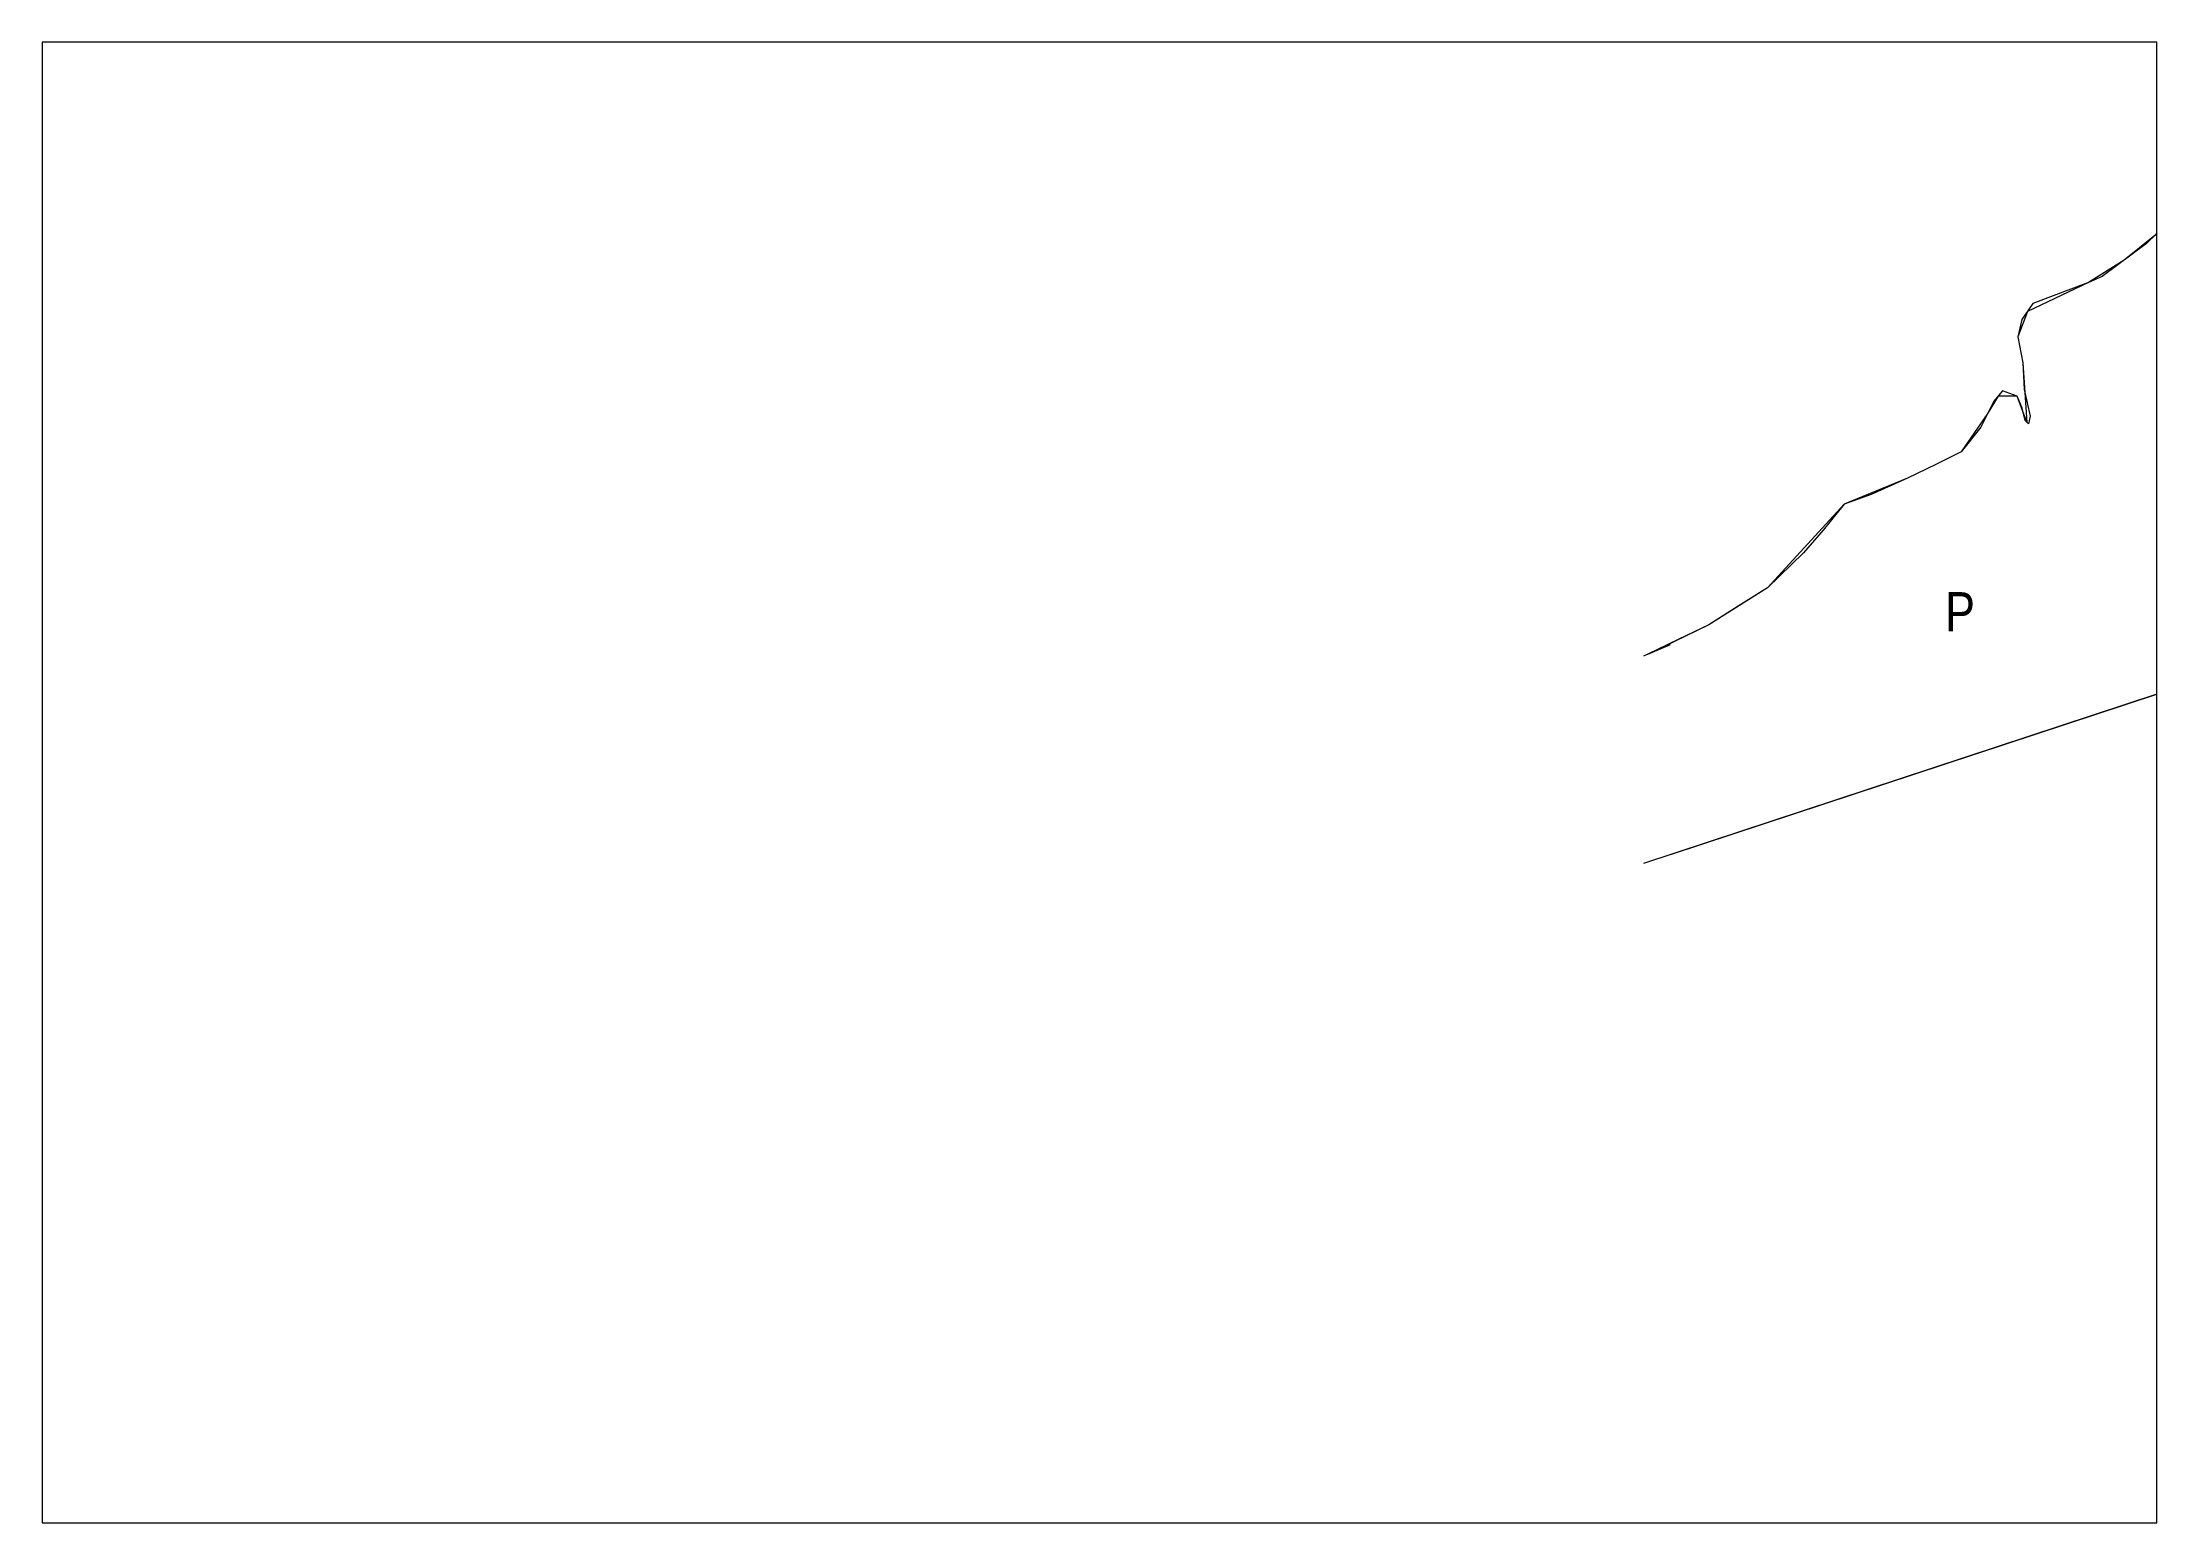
# Paper-space layout 'Layout1' of a CAD drawing. Header units: metres. Extents: x 29 to 262, y 20 to 183.
# The model-space entities are those that its viewports show. They can reach past a viewport. Long polylines and large blocks are cut down to what shows.
import ezdxf

# ---------------------------------------------------------------- set-up
doc = ezdxf.new("R2010")
doc.units = ezdxf.units.M
doc.linetypes.add('k10vi1', pattern=[0])
for name, color, linetype, lineweight in [('AK_Kaavamerkinta_Kayttotarkoitusalue', 7, 'Continuous', 0), ('AK_KayttotarkoitusSymboliViiva_Virkistysalueen_kuvio_murtoviiva', 7, 'Continuous', 0), ('AK_KayttotarkoitusViiva', 7, 'Continuous', 0), ('AK_OmaSymboli', 7, 'Continuous', 0)]:
    doc.layers.add(name, color=color, linetype=linetype, lineweight=lineweight)
doc.styles.add('ArialNarrow', font='ARIALN.TTF')

msp = doc.modelspace()

# ---------------------------------------------------------------- linework, layer by layer
at = {"layer": 'AK_KayttotarkoitusSymboliViiva_Virkistysalueen_kuvio_murtoviiva', "linetype": 'k10vi1', "lineweight": 9, "flags": 128}
msp.add_lwpolyline([(24486002.85, 6821699.09), (24486069.47, 6821721.04), (24486059.09, 6821770.46), (24486055.88, 6821766.78), (24486054.3, 6821766.31), (24486053.35, 6821763.74), (24486052.15, 6821762.23), (24486049.05, 6821759.73), (24486045.4, 6821757.43), (24486039.16, 6821754.48), (24486038.2, 6821751.9), (24486038.7, 6821749.22), (24486039.11, 6821743.18), (24486038.13, 6821745.82), (24486036.19, 6821745.84), (24486035.07, 6821743.99), (24486032.4, 6821740.16), (24486029.81, 6821738.85), (24486026.94, 6821737.47), (24486020.47, 6821734.81), (24486012.64, 6821726.28), (24486009.66, 6821724.39), (24486006.68, 6821722.51), (24486003.55, 6821721), (24486000.43, 6821719.49), (24486002.75, 6821720.5)], dxfattribs=at)
at = {"layer": 'AK_KayttotarkoitusViiva', "linetype": 'Continuous', "lineweight": 20, "flags": 128}
for points in [[(24486053.7, 6821764.43), (24486053, 6821763.05), (24486051.31, 6821761.4), (24486046.79, 6821758.06), (24486045.4, 6821757.43), (24486039.72, 6821755.29), (24486038.59, 6821753.67), (24486038.2, 6821751.9), (24486038.7, 6821749.22), (24486038.85, 6821746.51), (24486039.45, 6821743.78), (24486039.29, 6821743.01), (24486038.93, 6821743.35), (24486038.63, 6821744.61), (24486038.13, 6821745.82), (24486036.64, 6821746.37), (24486035.75, 6821745.31), (24486034.4, 6821742.67), (24486032.4, 6821740.16), (24486029.81, 6821738.85), (24486026.94, 6821737.47), (24486023.21, 6821735.81), (24486020.47, 6821734.81), (24486018.33, 6821732.16), (24486016.33, 6821729.83), (24486012.64, 6821726.28), (24486006.68, 6821722.51), (24486000.77, 6821719.63), (24486000.43, 6821719.49), (24486000, 6821719.3)], [(24486069.47, 6821721.04), (24486000, 6821698.15)]]:
    msp.add_lwpolyline(points, dxfattribs=at)

# ---------------------------------------------------------------- texts
at = {"layer": 'AK_Kaavamerkinta_Kayttotarkoitusalue', "linetype": 'Continuous', "lineweight": 0, "style": 'ArialNarrow'}
msp.add_text('P', height=4, dxfattribs=at).set_placement((24486030.76, 6821721.83))

psp = doc.layouts.get("Layout1")

# ---------------------------------------------------------------- viewports
at = {"layer": 'AK_OmaSymboli', "color": 7, "linetype": 'Continuous', "lineweight": 0}
psp.add_viewport(center=(145.34, 101.81), size=(232.55, 162.8987), view_center_point=(24485944.5, 6821706.4), view_height=151.1068, dxfattribs=at)

doc.saveas('drawing.dxf')
